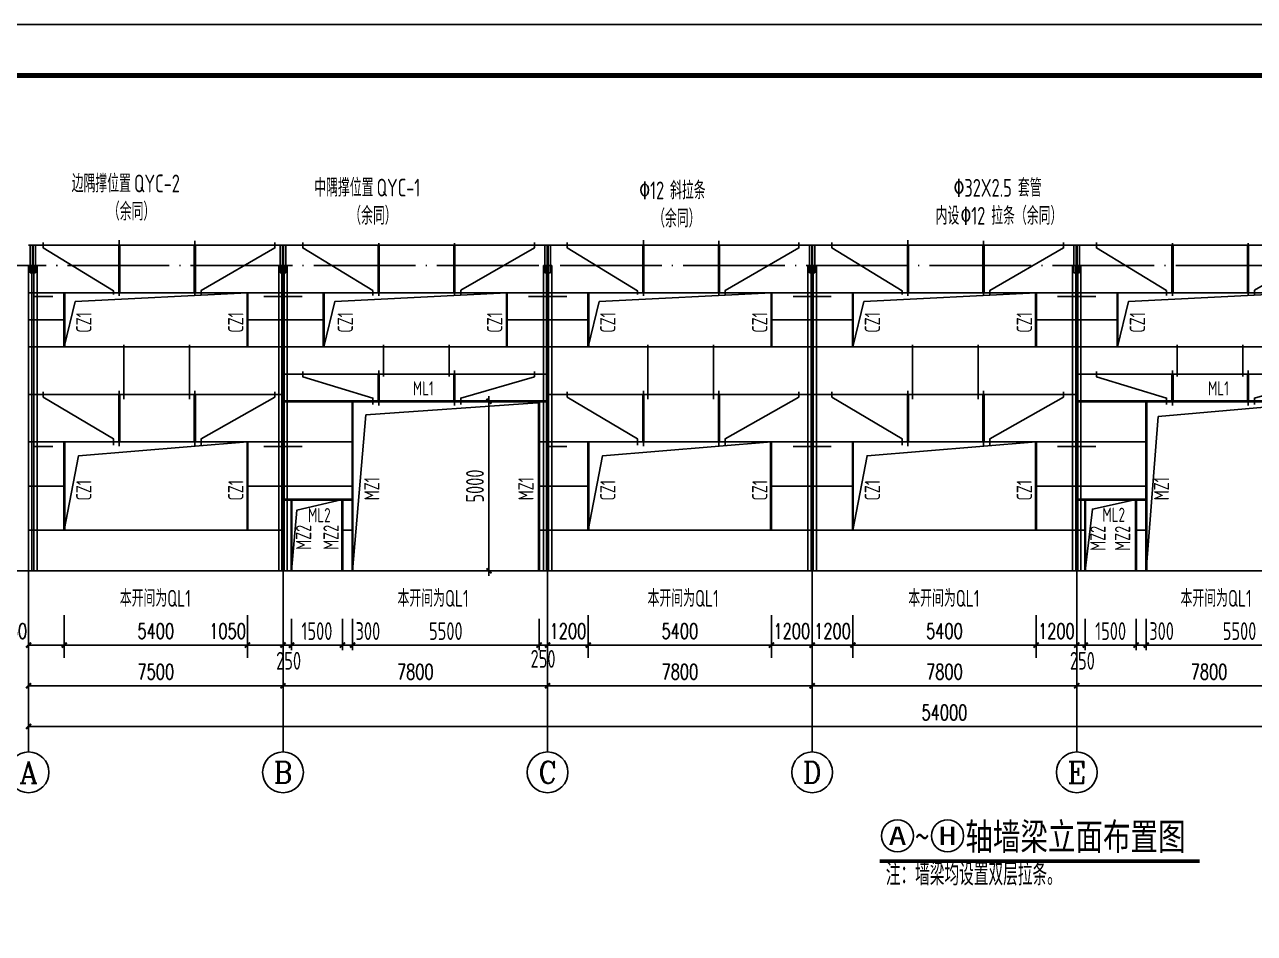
# Model space of a CAD drawing. Header units: millimetres. Extents: x 6950065 to 7140129, y 16284814 to 19754034.
# Drawn here: x 6969254 to 7005510, y 18187329 to 18214127 of the extents above; entities that cross this region are included whole.
import ezdxf
from ezdxf.enums import TextEntityAlignment as Align

# ---------------------------------------------------------------- set-up
doc = ezdxf.new("R2010")
doc.units = ezdxf.units.MM
doc.header["$LTSCALE"] = 1500
doc.header["$MEASUREMENT"] = 0
doc.linetypes.add('DOTE', pattern=[2.42, 2, -0.2, 0.02, -0.2])
doc.layers.get('Defpoints').update_dxf_attribs({"color": 1})
for name, color, linetype in [('AXIS_外部', 171, 'Continuous'), ('C型钢', 6, 'Continuous'), ('dim', 7, 'Continuous'), ('DIM_SYMB', 165, 'Continuous'), ('GY_QZ', 4, 'Continuous'), ('LS', 2, 'Continuous'), ('PUB_TEXT', 7, 'Continuous'), ('S-TEXT', 7, 'Continuous'), ('TEXT', 7, 'Continuous'), ('TK', 4, 'Continuous'), ('屋面隅撑', 7, 'Continuous'), ('檩条拉条', 253, 'Continuous'), ('钢梁', 27, 'Continuous')]:
    doc.layers.add(name, color=color, linetype=linetype)
doc.styles.add('_TCH_AXIS', font='COMPLEX', dxfattribs={"bigfont": 'GBCBIG'})
doc.styles.add('_TCH_DIM_T3', font='SIMPLEX', dxfattribs={"width": 0.705882, "bigfont": 'GBCBIG'})
doc.styles.add('TK-LG-B', font='', dxfattribs={"width": 0.75})
doc.styles.add('TSSD_Dimension', font='Tssdeng.shx', dxfattribs={"width": 0.7, "bigfont": 'hztxt.shx'})
doc.styles.add('TSSD_Label', font='Tssdeng.shx', dxfattribs={"width": 0.7, "bigfont": 'hztxt.shx'})
doc.styles.add('TSSD_REIN', font='tssdeng.shx', dxfattribs={"width": 0.7, "bigfont": 'tssdchn.shx'})
doc.styles.get('TK-LG-B').set_extended_font_data('SimSun')
doc.dimstyles.new('_TCH_ARCH&&150', dxfattribs={"dimtxt": 446.25, "dimasz": 150, "dimexe": 375, "dimexo": 450, "dimgap": 189.375, "dimtad": 1, "dimdec": 0, "dimzin": 0, "dimdsep": 46, "dimtxsty": '_TCH_DIM_T3', "dimblk": 'ARCHTICK', "dimcen": 0.09, "dimclrt": 7, "dimazin": 2, "dimtfac": 1, "dimtdec": 0, "dimtix": 1, "dimtmove": 2, "dimatfit": 3, "dimfxl": 0, "dimtolj": 1, "dimtzin": 0, "dimarcsym": 0})
doc.dimstyles.new('TSSD_150_150', dxfattribs={"dimtxt": 525, "dimasz": 150, "dimexe": 150, "dimexo": 375, "dimgap": 150, "dimtad": 1, "dimdec": 0, "dimzin": 0, "dimdsep": 46, "dimtxsty": 'TSSD_Dimension', "dimblk": 'ARCHTICK', "dimcen": 0, "dimdle": 150, "dimclrt": 7, "dimadec": 0, "dimazin": 0, "dimtfac": 1, "dimtdec": 0, "dimtix": 1, "dimtmove": 2, "dimatfit": 3, "dimfxl": 0, "dimtolj": 1, "dimtzin": 0, "dimarcsym": 0})

# ---------------------------------------------------------------- blocks, each defined once
blk = doc.blocks.new('23432423424242')
at = {"layer": '钢梁', "color": 4}
for p, q in [((1579435, -175582), (1579435, -174770)), ((1579435, -174770), (1579601, -174770)), ((1579505, -175582), (1579505, -174770)), ((1579531, -175582), (1579531, -174770)), ((1579601, -175582), (1579601, -174770)), ((1579435, -175582), (1579601, -175582))]:
    blk.add_line(p, q, dxfattribs=at)
at = {"layer": '钢梁'}
for p, q in [((1579393, -184370), (1579393, -175370)), ((1579643, -175370), (1579393, -175370)), ((1579488, -184370), (1579488, -175370)), ((1579548, -184370), (1579548, -175370)), ((1579643, -184370), (1579643, -175370)), ((1579393, -184370), (1579643, -184370)), ((1579393, -184370), (1579643, -184370))]:
    blk.add_line(p, q, dxfattribs=at)
blk = doc.blocks.new('GDHFHGFH')
for p, q in [((5358760, 18537038), (5358760, 18538681)), ((5360988, 18537046), (5360988, 18538657)), ((5358896, 18533985), (5358896, 18535591)), ((5360833, 18533985), (5360833, 18535591)), ((5358760, 18532598), (5358760, 18534232)), ((5360988, 18532606), (5360988, 18534232))]:
    blk.add_line(p, q)
for points in [[(5356517, 18538604), (5356517, 18538448), (5358586, 18537185), (5358586, 18537075)], [(5363347, 18538604), (5363347, 18538448), (5361175, 18537194), (5361175, 18537072)], [(5356517, 18534204), (5356517, 18534048), (5358586, 18532822), (5358586, 18532630)], [(5363347, 18534204), (5363347, 18534048), (5361175, 18532822), (5361175, 18532630)]]:
    blk.add_lwpolyline(points)
at = {"layer": '檩条拉条', "color": 2, "const_width": 80}
for points in [[(5358760, 18537126), (5358760, 18538526)], [(5360988, 18537126), (5360988, 18538526)], [(5358760, 18532726), (5358760, 18534126)], [(5360988, 18532726), (5360988, 18534126)]]:
    blk.add_lwpolyline(points, dxfattribs=at)
blk = doc.blocks.new('FDHJ')
for p, q in [((5366410, 18537038), (5366410, 18538585)), ((5368638, 18537046), (5368638, 18538585)), ((5366546, 18534661), (5366546, 18535591)), ((5368483, 18534658), (5368483, 18535591)), ((5366410, 18533798), (5366410, 18534832)), ((5368638, 18533806), (5368638, 18534832))]:
    blk.add_line(p, q)
for points in [[(5364167, 18538604), (5364167, 18538448), (5366236, 18537189), (5366236, 18537048)], [(5370997, 18538604), (5370997, 18538448), (5368825, 18537197), (5368825, 18537040)], [(5364167, 18534804), (5364167, 18534648), (5366236, 18534022), (5366236, 18533830)], [(5370997, 18534804), (5370997, 18534648), (5368825, 18534022), (5368825, 18533830)]]:
    blk.add_lwpolyline(points)
at = {"layer": '檩条拉条', "color": 2, "const_width": 80}
for points in [[(5366410, 18537126), (5366410, 18538526)], [(5368638, 18537126), (5368638, 18538526)], [(5366410, 18533926), (5366410, 18534726)], [(5368638, 18533926), (5368638, 18534726)]]:
    blk.add_lwpolyline(points, dxfattribs=at)
blk = doc.blocks.new('_ArchTick')
at = {"color": 0, "linetype": 'ByBlock', "const_width": 0.4}
blk.add_lwpolyline([(-0.5, -0.5), (0.5, 0.5)], dxfattribs=at)
blk = doc.blocks.new('*D89')
at = {"layer": 'AXIS_外部', "color": 0, "lineweight": -2}
for p, q in [((6970422, 18196712), (6970422, 18195456)), ((6975822, 18196712), (6975822, 18195456)), ((6970422, 18195831), (6975822, 18195831))]:
    blk.add_line(p, q, dxfattribs=at)
at = {"layer": 'Defpoints', "color": 0}
for p in [(6970422, 18197162), (6975822, 18197162), (6975822, 18195831)]:
    blk.add_point(p, dxfattribs=at)
at = {"layer": 'AXIS_外部', "color": 0, "lineweight": -2, "xscale": 150, "yscale": 150, "zscale": 150, "rotation": 180}
blk.add_blockref('_ArchTick', (6970422, 18195831), dxfattribs=at)
at = {"layer": 'AXIS_外部', "color": 0, "lineweight": -2, "xscale": 150, "yscale": 150, "zscale": 150}
blk.add_blockref('_ArchTick', (6975822, 18195831), dxfattribs=at)
at = {"layer": 'AXIS_外部', "color": 7, "insert": (6973122, 18196243), "char_height": 446.2, "attachment_point": 5, "style": '_TCH_DIM_T3'}
blk.add_mtext('\\A1;5400', dxfattribs=at)
blk = doc.blocks.new('*D90')
at = {"layer": 'AXIS_外部', "color": 0, "lineweight": -2}
for p, q in [((6969372, 18196712), (6969372, 18195456)), ((6970422, 18196712), (6970422, 18195456)), ((6969372, 18195831), (6970422, 18195831))]:
    blk.add_line(p, q, dxfattribs=at)
at = {"layer": 'Defpoints', "color": 0}
for p in [(6969372, 18197162), (6970422, 18197162), (6970422, 18195831)]:
    blk.add_point(p, dxfattribs=at)
at = {"layer": 'AXIS_外部', "color": 0, "lineweight": -2, "xscale": 150, "yscale": 150, "zscale": 150, "rotation": 180}
blk.add_blockref('_ArchTick', (6969372, 18195831), dxfattribs=at)
at = {"layer": 'AXIS_外部', "color": 0, "lineweight": -2, "xscale": 150, "yscale": 150, "zscale": 150}
blk.add_blockref('_ArchTick', (6970422, 18195831), dxfattribs=at)
at = {"layer": 'AXIS_外部', "color": 7, "insert": (6968788, 18196243), "char_height": 446.2, "attachment_point": 5, "style": '_TCH_DIM_T3'}
blk.add_mtext('\\A1;1050', dxfattribs=at)
blk = doc.blocks.new('*D91')
at = {"layer": 'AXIS_外部', "color": 0, "lineweight": -2}
for p, q in [((6975822, 18196712), (6975822, 18195456)), ((6976872, 18196712), (6976872, 18195456)), ((6975822, 18195831), (6976872, 18195831))]:
    blk.add_line(p, q, dxfattribs=at)
at = {"layer": 'Defpoints', "color": 0}
for p in [(6975822, 18197162), (6976872, 18197162), (6976872, 18195831)]:
    blk.add_point(p, dxfattribs=at)
at = {"layer": 'AXIS_外部', "color": 0, "lineweight": -2, "xscale": 150, "yscale": 150, "zscale": 150, "rotation": 180}
blk.add_blockref('_ArchTick', (6975822, 18195831), dxfattribs=at)
at = {"layer": 'AXIS_外部', "color": 0, "lineweight": -2, "xscale": 150, "yscale": 150, "zscale": 150}
blk.add_blockref('_ArchTick', (6976872, 18195831), dxfattribs=at)
at = {"layer": 'AXIS_外部', "color": 7, "insert": (6975238, 18196243), "char_height": 446.2, "attachment_point": 5, "style": '_TCH_DIM_T3'}
blk.add_mtext('\\A1;1050', dxfattribs=at)
blk = doc.blocks.new('*D92')
at = {"layer": 'AXIS_外部', "color": 0, "lineweight": -2}
for p, q in [((6984672, 18196712), (6984672, 18195456)), ((6985872, 18196712), (6985872, 18195456)), ((6984672, 18195831), (6984522, 18195831)), ((6984672, 18195831), (6985872, 18195831)), ((6985872, 18195831), (6986022, 18195831))]:
    blk.add_line(p, q, dxfattribs=at)
at = {"layer": 'Defpoints', "color": 0}
for p in [(6984672, 18197162), (6985872, 18197162), (6985872, 18195831)]:
    blk.add_point(p, dxfattribs=at)
at = {"layer": 'AXIS_外部', "color": 0, "lineweight": -2, "xscale": 150, "yscale": 150, "zscale": 150}
blk.add_blockref('_ArchTick', (6984672, 18195831), dxfattribs=at)
at = {"layer": 'AXIS_外部', "color": 0, "lineweight": -2, "xscale": 150, "yscale": 150, "zscale": 150, "rotation": 180}
blk.add_blockref('_ArchTick', (6985872, 18195831), dxfattribs=at)
at = {"layer": 'AXIS_外部', "color": 7, "insert": (6985272, 18196243), "char_height": 446.2, "attachment_point": 5, "style": '_TCH_DIM_T3'}
blk.add_mtext('\\A1;1200', dxfattribs=at)
blk = doc.blocks.new('*D93')
at = {"layer": 'AXIS_外部', "color": 0, "lineweight": -2}
for p, q in [((6985872, 18196712), (6985872, 18195456)), ((6991272, 18196712), (6991272, 18195456)), ((6985872, 18195831), (6991272, 18195831))]:
    blk.add_line(p, q, dxfattribs=at)
at = {"layer": 'Defpoints', "color": 0}
for p in [(6985872, 18197162), (6991272, 18197162), (6991272, 18195831)]:
    blk.add_point(p, dxfattribs=at)
at = {"layer": 'AXIS_外部', "color": 0, "lineweight": -2, "xscale": 150, "yscale": 150, "zscale": 150, "rotation": 180}
blk.add_blockref('_ArchTick', (6985872, 18195831), dxfattribs=at)
at = {"layer": 'AXIS_外部', "color": 0, "lineweight": -2, "xscale": 150, "yscale": 150, "zscale": 150}
blk.add_blockref('_ArchTick', (6991272, 18195831), dxfattribs=at)
at = {"layer": 'AXIS_外部', "color": 7, "insert": (6988572, 18196243), "char_height": 446.2, "attachment_point": 5, "style": '_TCH_DIM_T3'}
blk.add_mtext('\\A1;5400', dxfattribs=at)
blk = doc.blocks.new('*D94')
at = {"layer": 'AXIS_外部', "color": 0, "lineweight": -2}
for p, q in [((6991272, 18196712), (6991272, 18195456)), ((6992472, 18196712), (6992472, 18195456)), ((6991272, 18195831), (6991122, 18195831)), ((6991272, 18195831), (6992472, 18195831)), ((6992472, 18195831), (6992622, 18195831))]:
    blk.add_line(p, q, dxfattribs=at)
at = {"layer": 'Defpoints', "color": 0}
for p in [(6991272, 18197162), (6992472, 18197162), (6992472, 18195831)]:
    blk.add_point(p, dxfattribs=at)
at = {"layer": 'AXIS_外部', "color": 0, "lineweight": -2, "xscale": 150, "yscale": 150, "zscale": 150}
blk.add_blockref('_ArchTick', (6991272, 18195831), dxfattribs=at)
at = {"layer": 'AXIS_外部', "color": 0, "lineweight": -2, "xscale": 150, "yscale": 150, "zscale": 150, "rotation": 180}
blk.add_blockref('_ArchTick', (6992472, 18195831), dxfattribs=at)
at = {"layer": 'AXIS_外部', "color": 7, "insert": (6991872, 18196243), "char_height": 446.2, "attachment_point": 5, "style": '_TCH_DIM_T3'}
blk.add_mtext('\\A1;1200', dxfattribs=at)
blk = doc.blocks.new('*D95')
at = {"layer": 'AXIS_外部', "color": 0, "lineweight": -2}
for p, q in [((6992472, 18196712), (6992472, 18195456)), ((6993672, 18196712), (6993672, 18195456)), ((6992472, 18195831), (6992322, 18195831)), ((6992472, 18195831), (6993672, 18195831)), ((6993672, 18195831), (6993822, 18195831))]:
    blk.add_line(p, q, dxfattribs=at)
at = {"layer": 'Defpoints', "color": 0}
for p in [(6992472, 18197162), (6993672, 18197162), (6993672, 18195831)]:
    blk.add_point(p, dxfattribs=at)
at = {"layer": 'AXIS_外部', "color": 0, "lineweight": -2, "xscale": 150, "yscale": 150, "zscale": 150}
blk.add_blockref('_ArchTick', (6992472, 18195831), dxfattribs=at)
at = {"layer": 'AXIS_外部', "color": 0, "lineweight": -2, "xscale": 150, "yscale": 150, "zscale": 150, "rotation": 180}
blk.add_blockref('_ArchTick', (6993672, 18195831), dxfattribs=at)
at = {"layer": 'AXIS_外部', "color": 7, "insert": (6993072, 18196243), "char_height": 446.2, "attachment_point": 5, "style": '_TCH_DIM_T3'}
blk.add_mtext('\\A1;1200', dxfattribs=at)
blk = doc.blocks.new('*D96')
at = {"layer": 'AXIS_外部', "color": 0, "lineweight": -2}
for p, q in [((6993672, 18196712), (6993672, 18195456)), ((6999072, 18196712), (6999072, 18195456)), ((6993672, 18195831), (6999072, 18195831))]:
    blk.add_line(p, q, dxfattribs=at)
at = {"layer": 'Defpoints', "color": 0}
for p in [(6993672, 18197162), (6999072, 18197162), (6999072, 18195831)]:
    blk.add_point(p, dxfattribs=at)
at = {"layer": 'AXIS_外部', "color": 0, "lineweight": -2, "xscale": 150, "yscale": 150, "zscale": 150, "rotation": 180}
blk.add_blockref('_ArchTick', (6993672, 18195831), dxfattribs=at)
at = {"layer": 'AXIS_外部', "color": 0, "lineweight": -2, "xscale": 150, "yscale": 150, "zscale": 150}
blk.add_blockref('_ArchTick', (6999072, 18195831), dxfattribs=at)
at = {"layer": 'AXIS_外部', "color": 7, "insert": (6996372, 18196243), "char_height": 446.2, "attachment_point": 5, "style": '_TCH_DIM_T3'}
blk.add_mtext('\\A1;5400', dxfattribs=at)
blk = doc.blocks.new('*D97')
at = {"layer": 'AXIS_外部', "color": 0, "lineweight": -2}
for p, q in [((6999072, 18196712), (6999072, 18195456)), ((7000272, 18196712), (7000272, 18195456)), ((6999072, 18195831), (6998922, 18195831)), ((6999072, 18195831), (7000272, 18195831)), ((7000272, 18195831), (7000422, 18195831))]:
    blk.add_line(p, q, dxfattribs=at)
at = {"layer": 'Defpoints', "color": 0}
for p in [(6999072, 18197162), (7000272, 18197162), (7000272, 18195831)]:
    blk.add_point(p, dxfattribs=at)
at = {"layer": 'AXIS_外部', "color": 0, "lineweight": -2, "xscale": 150, "yscale": 150, "zscale": 150}
blk.add_blockref('_ArchTick', (6999072, 18195831), dxfattribs=at)
at = {"layer": 'AXIS_外部', "color": 0, "lineweight": -2, "xscale": 150, "yscale": 150, "zscale": 150, "rotation": 180}
blk.add_blockref('_ArchTick', (7000272, 18195831), dxfattribs=at)
at = {"layer": 'AXIS_外部', "color": 7, "insert": (6999672, 18196243), "char_height": 446.2, "attachment_point": 5, "style": '_TCH_DIM_T3'}
blk.add_mtext('\\A1;1200', dxfattribs=at)
blk = doc.blocks.new('*D106')
at = {"layer": 'Defpoints', "color": 0}
for p in [(6984422, 18196976), (6984672, 18196976), (6984422, 18195831)]:
    blk.add_point(p, dxfattribs=at)
at = {"layer": 'dim', "color": 0, "lineweight": -2}
for p, q in [((6984422, 18196601), (6984422, 18195681)), ((6984672, 18196601), (6984672, 18195681)), ((6984422, 18195831), (6984272, 18195831)), ((6984672, 18195831), (6984422, 18195831)), ((6984672, 18195831), (6984822, 18195831))]:
    blk.add_line(p, q, dxfattribs=at)
at = {"layer": 'dim', "color": 0, "lineweight": -2, "xscale": 150, "yscale": 150, "zscale": 150}
blk.add_blockref('_ArchTick', (6984422, 18195831), dxfattribs=at)
at = {"layer": 'dim', "color": 0, "lineweight": -2, "xscale": 150, "yscale": 150, "zscale": 150, "rotation": 180}
blk.add_blockref('_ArchTick', (6984672, 18195831), dxfattribs=at)
at = {"layer": 'dim', "color": 7, "insert": (6984538, 18195424), "char_height": 525, "attachment_point": 5, "style": 'TSSD_Dimension'}
blk.add_mtext('\\A1;250', dxfattribs=at)
blk = doc.blocks.new('*D107')
at = {"layer": 'Defpoints', "color": 0}
for p in [(6978922, 18196976), (6984422, 18196976), (6978922, 18195831)]:
    blk.add_point(p, dxfattribs=at)
at = {"layer": 'dim', "color": 0, "lineweight": -2}
for p, q in [((6978922, 18196601), (6978922, 18195681)), ((6984422, 18196601), (6984422, 18195681)), ((6984572, 18195831), (6978772, 18195831))]:
    blk.add_line(p, q, dxfattribs=at)
at = {"layer": 'dim', "color": 0, "lineweight": -2, "xscale": 150, "yscale": 150, "zscale": 150, "rotation": 180}
blk.add_blockref('_ArchTick', (6978922, 18195831), dxfattribs=at)
at = {"layer": 'dim', "color": 0, "lineweight": -2, "xscale": 150, "yscale": 150, "zscale": 150}
blk.add_blockref('_ArchTick', (6984422, 18195831), dxfattribs=at)
at = {"layer": 'dim', "color": 7, "insert": (6981672, 18196243), "char_height": 525, "attachment_point": 5, "style": 'TSSD_Dimension'}
blk.add_mtext('\\A1;5500', dxfattribs=at)
blk = doc.blocks.new('*D108')
at = {"layer": 'Defpoints', "color": 0}
for p in [(6978622, 18196976), (6978922, 18196976), (6978622, 18195831)]:
    blk.add_point(p, dxfattribs=at)
at = {"layer": 'dim', "color": 0, "lineweight": -2}
for p, q in [((6978622, 18196601), (6978622, 18195681)), ((6978922, 18196601), (6978922, 18195681)), ((6979072, 18195831), (6978472, 18195831))]:
    blk.add_line(p, q, dxfattribs=at)
at = {"layer": 'dim', "color": 0, "lineweight": -2, "xscale": 150, "yscale": 150, "zscale": 150, "rotation": 180}
blk.add_blockref('_ArchTick', (6978622, 18195831), dxfattribs=at)
at = {"layer": 'dim', "color": 0, "lineweight": -2, "xscale": 150, "yscale": 150, "zscale": 150}
blk.add_blockref('_ArchTick', (6978922, 18195831), dxfattribs=at)
at = {"layer": 'dim', "color": 7, "insert": (6979374, 18196243), "char_height": 525, "attachment_point": 5, "style": 'TSSD_Dimension'}
blk.add_mtext('\\A1;300', dxfattribs=at)
blk = doc.blocks.new('*D109')
at = {"layer": 'Defpoints', "color": 0}
for p in [(6977122, 18196976), (6978622, 18196976), (6977122, 18195831)]:
    blk.add_point(p, dxfattribs=at)
at = {"layer": 'dim', "color": 0, "lineweight": -2}
for p, q in [((6977122, 18196601), (6977122, 18195681)), ((6978622, 18196601), (6978622, 18195681)), ((6978772, 18195831), (6976972, 18195831))]:
    blk.add_line(p, q, dxfattribs=at)
at = {"layer": 'dim', "color": 0, "lineweight": -2, "xscale": 150, "yscale": 150, "zscale": 150, "rotation": 180}
blk.add_blockref('_ArchTick', (6977122, 18195831), dxfattribs=at)
at = {"layer": 'dim', "color": 0, "lineweight": -2, "xscale": 150, "yscale": 150, "zscale": 150}
blk.add_blockref('_ArchTick', (6978622, 18195831), dxfattribs=at)
at = {"layer": 'dim', "color": 7, "insert": (6977872, 18196243), "char_height": 525, "attachment_point": 5, "style": 'TSSD_Dimension'}
blk.add_mtext('\\A1;1500', dxfattribs=at)
blk = doc.blocks.new('*D110')
at = {"layer": 'Defpoints', "color": 0}
for p in [(6976872, 18196976), (6977122, 18196976), (6976872, 18195831)]:
    blk.add_point(p, dxfattribs=at)
at = {"layer": 'dim', "color": 0, "lineweight": -2}
for p, q in [((6976872, 18196601), (6976872, 18195681)), ((6977122, 18196601), (6977122, 18195681)), ((6976872, 18195831), (6976722, 18195831)), ((6977122, 18195831), (6976872, 18195831)), ((6977122, 18195831), (6977272, 18195831))]:
    blk.add_line(p, q, dxfattribs=at)
at = {"layer": 'dim', "color": 0, "lineweight": -2, "xscale": 150, "yscale": 150, "zscale": 150}
blk.add_blockref('_ArchTick', (6976872, 18195831), dxfattribs=at)
at = {"layer": 'dim', "color": 0, "lineweight": -2, "xscale": 150, "yscale": 150, "zscale": 150, "rotation": 180}
blk.add_blockref('_ArchTick', (6977122, 18195831), dxfattribs=at)
at = {"layer": 'dim', "color": 7, "insert": (6977038, 18195368), "char_height": 525, "attachment_point": 5, "style": 'TSSD_Dimension'}
blk.add_mtext('\\A1;250', dxfattribs=at)
blk = doc.blocks.new('*D112')
at = {"layer": 'Defpoints', "color": 0}
for p in [(7002322, 18196976), (7007822, 18196976), (7002322, 18195831)]:
    blk.add_point(p, dxfattribs=at)
at = {"layer": 'dim', "color": 0, "lineweight": -2}
for p, q in [((7002322, 18196601), (7002322, 18195681)), ((7007822, 18196601), (7007822, 18195681)), ((7007972, 18195831), (7002172, 18195831))]:
    blk.add_line(p, q, dxfattribs=at)
at = {"layer": 'dim', "color": 0, "lineweight": -2, "xscale": 150, "yscale": 150, "zscale": 150, "rotation": 180}
blk.add_blockref('_ArchTick', (7002322, 18195831), dxfattribs=at)
at = {"layer": 'dim', "color": 0, "lineweight": -2, "xscale": 150, "yscale": 150, "zscale": 150}
blk.add_blockref('_ArchTick', (7007822, 18195831), dxfattribs=at)
at = {"layer": 'dim', "color": 7, "insert": (7005072, 18196243), "char_height": 525, "attachment_point": 5, "style": 'TSSD_Dimension'}
blk.add_mtext('\\A1;5500', dxfattribs=at)
blk = doc.blocks.new('*D113')
at = {"layer": 'Defpoints', "color": 0}
for p in [(7002022, 18196976), (7002322, 18196976), (7002022, 18195831)]:
    blk.add_point(p, dxfattribs=at)
at = {"layer": 'dim', "color": 0, "lineweight": -2}
for p, q in [((7002022, 18196601), (7002022, 18195681)), ((7002322, 18196601), (7002322, 18195681)), ((7002472, 18195831), (7001872, 18195831))]:
    blk.add_line(p, q, dxfattribs=at)
at = {"layer": 'dim', "color": 0, "lineweight": -2, "xscale": 150, "yscale": 150, "zscale": 150, "rotation": 180}
blk.add_blockref('_ArchTick', (7002022, 18195831), dxfattribs=at)
at = {"layer": 'dim', "color": 0, "lineweight": -2, "xscale": 150, "yscale": 150, "zscale": 150}
blk.add_blockref('_ArchTick', (7002322, 18195831), dxfattribs=at)
at = {"layer": 'dim', "color": 7, "insert": (7002774, 18196243), "char_height": 525, "attachment_point": 5, "style": 'TSSD_Dimension'}
blk.add_mtext('\\A1;300', dxfattribs=at)
blk = doc.blocks.new('*D114')
at = {"layer": 'Defpoints', "color": 0}
for p in [(7000522, 18196976), (7002022, 18196976), (7000522, 18195831)]:
    blk.add_point(p, dxfattribs=at)
at = {"layer": 'dim', "color": 0, "lineweight": -2}
for p, q in [((7000522, 18196601), (7000522, 18195681)), ((7002022, 18196601), (7002022, 18195681)), ((7002172, 18195831), (7000372, 18195831))]:
    blk.add_line(p, q, dxfattribs=at)
at = {"layer": 'dim', "color": 0, "lineweight": -2, "xscale": 150, "yscale": 150, "zscale": 150, "rotation": 180}
blk.add_blockref('_ArchTick', (7000522, 18195831), dxfattribs=at)
at = {"layer": 'dim', "color": 0, "lineweight": -2, "xscale": 150, "yscale": 150, "zscale": 150}
blk.add_blockref('_ArchTick', (7002022, 18195831), dxfattribs=at)
at = {"layer": 'dim', "color": 7, "insert": (7001272, 18196243), "char_height": 525, "attachment_point": 5, "style": 'TSSD_Dimension'}
blk.add_mtext('\\A1;1500', dxfattribs=at)
blk = doc.blocks.new('*D115')
at = {"layer": 'Defpoints', "color": 0}
for p in [(7000272, 18196976), (7000522, 18196976), (7000272, 18195831)]:
    blk.add_point(p, dxfattribs=at)
at = {"layer": 'dim', "color": 0, "lineweight": -2}
for p, q in [((7000272, 18196601), (7000272, 18195681)), ((7000522, 18196601), (7000522, 18195681)), ((7000272, 18195831), (7000122, 18195831)), ((7000522, 18195831), (7000272, 18195831)), ((7000522, 18195831), (7000672, 18195831))]:
    blk.add_line(p, q, dxfattribs=at)
at = {"layer": 'dim', "color": 0, "lineweight": -2, "xscale": 150, "yscale": 150, "zscale": 150}
blk.add_blockref('_ArchTick', (7000272, 18195831), dxfattribs=at)
at = {"layer": 'dim', "color": 0, "lineweight": -2, "xscale": 150, "yscale": 150, "zscale": 150, "rotation": 180}
blk.add_blockref('_ArchTick', (7000522, 18195831), dxfattribs=at)
at = {"layer": 'dim', "color": 7, "insert": (7000438, 18195368), "char_height": 525, "attachment_point": 5, "style": 'TSSD_Dimension'}
blk.add_mtext('\\A1;250', dxfattribs=at)
blk = doc.blocks.new('*D116')
at = {"layer": 'Defpoints', "color": 0}
for p in [(6982215, 18203020), (6982944, 18203020), (6982215, 18198020)]:
    blk.add_point(p, dxfattribs=at)
at = {"layer": 'dim', "color": 0, "lineweight": -2}
for p, q in [((6982944, 18197870), (6982944, 18203170)), ((6982590, 18203020), (6983094, 18203020)), ((6982590, 18198020), (6983094, 18198020))]:
    blk.add_line(p, q, dxfattribs=at)
at = {"layer": 'dim', "color": 0, "lineweight": -2, "xscale": 150, "yscale": 150, "zscale": 150}
for p, rotation in [((6982944, 18203020), 90), ((6982944, 18198020), 270)]:
    blk.add_blockref('_ArchTick', p, dxfattribs=dict(at, rotation=rotation))
at = {"layer": 'dim', "color": 7, "insert": (6982531, 18200520), "char_height": 525, "attachment_point": 5, "rotation": 90, "style": 'TSSD_Dimension'}
blk.add_mtext('\\A1;5000', dxfattribs=at)
blk = doc.blocks.new('GeYuanFrame_60728603', base_point=(18.76, 4.34))
at = {"layer": 'TK'}
blk.add_line((43.76, 414.34), (602.76, 414.34), dxfattribs=at)
blk.add_lwpolyline([(18.76, 424.34), (612.76, 424.34), (612.76, 4.34), (18.76, 4.34), (18.76, 424.34)], dxfattribs=at)
at = {"layer": 'TK', "const_width": 1}
blk.add_lwpolyline([(602.76, 414.34), (43.76, 414.34), (43.76, 14.34), (602.76, 14.34)], close=True, dxfattribs=at)
blk = doc.blocks.new('*D1583')
at = {"layer": 'AXIS_外部', "color": 0, "lineweight": -2}
for p, q in [((7000272, 18196270), (7000272, 18194256)), ((7008072, 18196270), (7008072, 18194256)), ((7000272, 18194631), (7008072, 18194631))]:
    blk.add_line(p, q, dxfattribs=at)
at = {"layer": 'Defpoints', "color": 0}
for p in [(7000272, 18196720), (7008072, 18196720), (7008072, 18194631)]:
    blk.add_point(p, dxfattribs=at)
at = {"layer": 'AXIS_外部', "color": 0, "lineweight": -2, "xscale": 150, "yscale": 150, "zscale": 150, "rotation": 180}
blk.add_blockref('_ArchTick', (7000272, 18194631), dxfattribs=at)
at = {"layer": 'AXIS_外部', "color": 0, "lineweight": -2, "xscale": 150, "yscale": 150, "zscale": 150}
blk.add_blockref('_ArchTick', (7008072, 18194631), dxfattribs=at)
at = {"layer": 'AXIS_外部', "color": 7, "insert": (7004172, 18195043), "char_height": 446.2, "attachment_point": 5, "style": '_TCH_DIM_T3'}
blk.add_mtext('\\A1;7800', dxfattribs=at)
blk = doc.blocks.new('*D1584')
at = {"layer": 'AXIS_外部', "color": 0, "lineweight": -2}
for p, q in [((6992472, 18196270), (6992472, 18194256)), ((7000272, 18196270), (7000272, 18194256)), ((6992472, 18194631), (7000272, 18194631))]:
    blk.add_line(p, q, dxfattribs=at)
at = {"layer": 'Defpoints', "color": 0}
for p in [(6992472, 18196720), (7000272, 18196720), (7000272, 18194631)]:
    blk.add_point(p, dxfattribs=at)
at = {"layer": 'AXIS_外部', "color": 0, "lineweight": -2, "xscale": 150, "yscale": 150, "zscale": 150, "rotation": 180}
blk.add_blockref('_ArchTick', (6992472, 18194631), dxfattribs=at)
at = {"layer": 'AXIS_外部', "color": 0, "lineweight": -2, "xscale": 150, "yscale": 150, "zscale": 150}
blk.add_blockref('_ArchTick', (7000272, 18194631), dxfattribs=at)
at = {"layer": 'AXIS_外部', "color": 7, "insert": (6996372, 18195043), "char_height": 446.2, "attachment_point": 5, "style": '_TCH_DIM_T3'}
blk.add_mtext('\\A1;7800', dxfattribs=at)
blk = doc.blocks.new('*D1585')
at = {"layer": 'AXIS_外部', "color": 0, "lineweight": -2}
for p, q in [((6984672, 18196270), (6984672, 18194256)), ((6992472, 18196270), (6992472, 18194256)), ((6984672, 18194631), (6992472, 18194631))]:
    blk.add_line(p, q, dxfattribs=at)
at = {"layer": 'Defpoints', "color": 0}
for p in [(6984672, 18196720), (6992472, 18196720), (6992472, 18194631)]:
    blk.add_point(p, dxfattribs=at)
at = {"layer": 'AXIS_外部', "color": 0, "lineweight": -2, "xscale": 150, "yscale": 150, "zscale": 150, "rotation": 180}
blk.add_blockref('_ArchTick', (6984672, 18194631), dxfattribs=at)
at = {"layer": 'AXIS_外部', "color": 0, "lineweight": -2, "xscale": 150, "yscale": 150, "zscale": 150}
blk.add_blockref('_ArchTick', (6992472, 18194631), dxfattribs=at)
at = {"layer": 'AXIS_外部', "color": 7, "insert": (6988572, 18195043), "char_height": 446.2, "attachment_point": 5, "style": '_TCH_DIM_T3'}
blk.add_mtext('\\A1;7800', dxfattribs=at)
blk = doc.blocks.new('*D1586')
at = {"layer": 'AXIS_外部', "color": 0, "lineweight": -2}
for p, q in [((6976872, 18196270), (6976872, 18194256)), ((6984672, 18196270), (6984672, 18194256)), ((6976872, 18194631), (6984672, 18194631))]:
    blk.add_line(p, q, dxfattribs=at)
at = {"layer": 'Defpoints', "color": 0}
for p in [(6976872, 18196720), (6984672, 18196720), (6984672, 18194631)]:
    blk.add_point(p, dxfattribs=at)
at = {"layer": 'AXIS_外部', "color": 0, "lineweight": -2, "xscale": 150, "yscale": 150, "zscale": 150, "rotation": 180}
blk.add_blockref('_ArchTick', (6976872, 18194631), dxfattribs=at)
at = {"layer": 'AXIS_外部', "color": 0, "lineweight": -2, "xscale": 150, "yscale": 150, "zscale": 150}
blk.add_blockref('_ArchTick', (6984672, 18194631), dxfattribs=at)
at = {"layer": 'AXIS_外部', "color": 7, "insert": (6980772, 18195043), "char_height": 446.2, "attachment_point": 5, "style": '_TCH_DIM_T3'}
blk.add_mtext('\\A1;7800', dxfattribs=at)
blk = doc.blocks.new('*D1587')
at = {"layer": 'AXIS_外部', "color": 0, "lineweight": -2}
for p, q in [((6969372, 18196270), (6969372, 18194256)), ((6976872, 18196270), (6976872, 18194256)), ((6969372, 18194631), (6976872, 18194631))]:
    blk.add_line(p, q, dxfattribs=at)
at = {"layer": 'Defpoints', "color": 0}
for p in [(6969372, 18196720), (6976872, 18196720), (6976872, 18194631)]:
    blk.add_point(p, dxfattribs=at)
at = {"layer": 'AXIS_外部', "color": 0, "lineweight": -2, "xscale": 150, "yscale": 150, "zscale": 150, "rotation": 180}
blk.add_blockref('_ArchTick', (6969372, 18194631), dxfattribs=at)
at = {"layer": 'AXIS_外部', "color": 0, "lineweight": -2, "xscale": 150, "yscale": 150, "zscale": 150}
blk.add_blockref('_ArchTick', (6976872, 18194631), dxfattribs=at)
at = {"layer": 'AXIS_外部', "color": 7, "insert": (6973122, 18195043), "char_height": 446.2, "attachment_point": 5, "style": '_TCH_DIM_T3'}
blk.add_mtext('\\A1;7500', dxfattribs=at)
blk = doc.blocks.new('*D1591')
at = {"layer": 'AXIS_外部', "color": 0, "lineweight": -2}
for p, q in [((6969372, 18195070), (6969372, 18193056)), ((7023372, 18195070), (7023372, 18193056)), ((6969372, 18193431), (7023372, 18193431))]:
    blk.add_line(p, q, dxfattribs=at)
at = {"layer": 'Defpoints', "color": 0}
for p in [(6969372, 18195520), (7023372, 18195520), (7023372, 18193431)]:
    blk.add_point(p, dxfattribs=at)
at = {"layer": 'AXIS_外部', "color": 0, "lineweight": -2, "xscale": 150, "yscale": 150, "zscale": 150, "rotation": 180}
blk.add_blockref('_ArchTick', (6969372, 18193431), dxfattribs=at)
at = {"layer": 'AXIS_外部', "color": 0, "lineweight": -2, "xscale": 150, "yscale": 150, "zscale": 150}
blk.add_blockref('_ArchTick', (7023372, 18193431), dxfattribs=at)
at = {"layer": 'AXIS_外部', "color": 7, "insert": (6996372, 18193843), "char_height": 446.2, "attachment_point": 5, "style": '_TCH_DIM_T3'}
blk.add_mtext('\\A1;54000', dxfattribs=at)

msp = doc.modelspace()

# ---------------------------------------------------------------- linework, layer by layer
at = {"layer": 'AXIS_外部'}
for p, q in [((6969372.1, 18195229), (6969372.1, 18192679)), ((6976872.1, 18195229), (6976872.1, 18192679)), ((6984672.1, 18195229), (6984672.1, 18192679)), ((6992472.1, 18195229), (6992472.1, 18192679)), ((7000272.1, 18195229), (7000272.1, 18192679))]:
    msp.add_line(p, q, dxfattribs=at)
for centre in [(6969372.1, 18192079), (6976872.1, 18192079), (6984672.1, 18192079), (6992472.1, 18192079), (7000272.1, 18192079)]:
    msp.add_circle(centre, 600, dxfattribs=at)
at = {"layer": 'C型钢', "color": 3}
for points in [[(6969372.1, 18207620.2), (7023372.1, 18207620.2)], [(7000522.1, 18198020.2), (7000733.8, 18199842), (7002022.1, 18200120.2)]]:
    msp.add_lwpolyline(points, dxfattribs=at)
at = {"layer": 'C型钢', "color": 3, "const_width": 75}
for points in [[(6970424.1, 18206220.2), (6970424.1, 18204620.2)], [(6975824.1, 18206220.2), (6975824.1, 18204620.2)], [(6978072.1, 18206220.2), (6978072.1, 18204620.2)], [(6983472.1, 18206220.2), (6983472.1, 18204620.2)], [(6985872.1, 18206220.2), (6985872.1, 18204620.2)], [(6991272.1, 18206220.2), (6991272.1, 18204620.2)], [(6993672.1, 18206220.2), (6993672.1, 18204620.2)], [(6999072.1, 18206220.2), (6999072.1, 18204620.2)], [(7001472.1, 18206220.2), (7001472.1, 18204620.2)], [(6978922.1, 18203020.2), (6976872.1, 18203020.2), (6984672.1, 18203020.2)], [(6978922.1, 18203020.2), (6978922.1, 18198020.2)], [(6984422.1, 18203020.2), (6984422.1, 18198020.2)], [(7002322.1, 18203020.2), (7000272.1, 18203020.2), (7008072.1, 18203020.2)], [(7002322.1, 18203020.2), (7002322.1, 18198020.2)], [(6970424.1, 18201820.2), (6970424.1, 18199220.2)], [(6975824.1, 18201820.2), (6975824.1, 18199220.2)], [(6985872.1, 18201820.2), (6985872.1, 18199220.2)], [(6991258, 18201820.2), (6991258, 18199220.2)], [(6993672.1, 18201820.2), (6993672.1, 18199220.2)], [(6999072.1, 18201820.2), (6999072.1, 18199220.2)], [(6977122.1, 18200120.2), (6976872.1, 18200120.2), (6978922.1, 18200120.2)], [(6977122.1, 18200120.2), (6977122.1, 18198020.2)], [(6978622.1, 18200120.2), (6978622.1, 18198020.2)], [(7002022.1, 18200120.2), (7002322.1, 18200120.2), (7000272.1, 18200120.2)], [(7000522.1, 18200120.2), (7000522.1, 18198020.2)], [(7002022.1, 18200120.2), (7002022.1, 18198020.2)]]:
    msp.add_lwpolyline(points, dxfattribs=at)
at = {"layer": 'Defpoints'}
for p, q in [((6976872.1, 18207620.2), (6976872.1, 18195409.4)), ((6984672.1, 18207620.2), (6984672.1, 18196609.4)), ((6992472.1, 18207620.2), (6992472.1, 18196609.4)), ((7000272.1, 18207620.2), (7000272.1, 18196609.4)), ((6969372.1, 18206420.2), (6969372.1, 18195409.4))]:
    msp.add_line(p, q, dxfattribs=at)
at = {"layer": 'Defpoints', "color": 6}
for p, q in [((6976872.1, 18199220.2), (6969372.1, 18199220.2)), ((6978922.1, 18199220.2), (6978622.1, 18199220.2)), ((7000522.1, 18199220.2), (6984422.1, 18199220.2)), ((7002323, 18199220.2), (7002022.1, 18199220.2)), ((7025340.3, 18198020.2), (6967296.8, 18198020.2))]:
    msp.add_line(p, q, dxfattribs=at)
for points in [[(7023372.1, 18207620.2), (6969372.1, 18207620.2)], [(7023372.1, 18206220.2), (6969372.1, 18206220.2)], [(6970424.1, 18205420.2), (6969372.1, 18205420.2)], [(6978072.1, 18205420.2), (6975824.1, 18205420.2)], [(6985872.1, 18205420.2), (6983472.1, 18205420.2)], [(6993672.1, 18205420.2), (6991258, 18205420.2)], [(7001472.1, 18205420.2), (6999072.1, 18205420.2)], [(7023372.1, 18204620.2), (6969372.1, 18204620.2)], [(6976872.1, 18203820.2), (6984672.1, 18203820.2)], [(7000272.1, 18203820.2), (7008072.1, 18203820.2)], [(6976872.1, 18203220.2), (6969372.1, 18203220.2)], [(7000272.1, 18203220.2), (6984672.1, 18203220.2)], [(6978922.1, 18201820.2), (6969372.1, 18201820.2)], [(7002322.1, 18201820.2), (6984422.1, 18201820.2)], [(6970424.1, 18200520.2), (6969372.1, 18200520.2)], [(6978922.1, 18200520.2), (6975824.1, 18200520.2)], [(6985872.1, 18200520.2), (6984422.1, 18200520.2)], [(6993672.1, 18200520.2), (6991258, 18200520.2)], [(7002322.1, 18200520.2), (6999072.1, 18200520.2)]]:
    msp.add_lwpolyline(points, dxfattribs=at)
at = {"layer": 'Defpoints', "color": 8, "linetype": 'DOTE'}
msp.add_lwpolyline([(6966889.4, 18207020.2), (7023372.1, 18207020.2)], dxfattribs=at)
at = {"layer": 'DIM_SYMB', "const_width": 105}
msp.add_lwpolyline([(6994463.7, 18189458.2), (7003897.8, 18189458.2)], dxfattribs=at)
at = {"layer": 'DIM_SYMB', "color": 7}
for centre in [(6994988.7, 18190207.9), (6996464.1, 18190207.9)]:
    msp.add_circle(centre, 472.5, dxfattribs=at)
at = {"layer": 'GY_QZ', "color": 3}
for points in [[(6970424.1, 18204620.2), (6970748.4, 18205958.7), (6975824.1, 18206220.2)], [(6978072.1, 18204620.2), (6978396.4, 18205958.7), (6983472.1, 18206220.2)], [(6985872.1, 18204620.2), (6986196.4, 18205958.7), (6991272.1, 18206220.2)], [(6993672.1, 18204620.2), (6993996.4, 18205958.7), (6999072.1, 18206220.2)], [(7001472.1, 18204620.2), (7001796.4, 18205958.7), (7006872.1, 18206220.2)], [(6978922.1, 18198020.2), (6979315.2, 18202617.3), (6984372.1, 18202970.2)], [(7002322.1, 18198020.2), (7002675.5, 18202567.2), (7007822.1, 18203020.2)], [(6970424.1, 18199220.2), (6970843.9, 18201415.7), (6975824.1, 18201820.2)], [(6985872.1, 18199220.2), (6986291.9, 18201415.7), (6991272.1, 18201820.2)], [(6993672.1, 18199220.2), (6994091.9, 18201415.7), (6999072.1, 18201820.2)], [(6977122.1, 18198020.2), (6977277.3, 18199805.3), (6978622.1, 18200120.2)]]:
    msp.add_lwpolyline(points, dxfattribs=at)
at = {"layer": 'S-TEXT', "color": 3}
for points in [[(6973892.2, 18209022.7, 0, 0, 0), (6970686.2, 18209022.7, 0, 0, 0), (6970110.8, 18206551, 120, 0, 0), (6970008.8, 18206112.7, 0, 0, 0)], [(6980804.5, 18208899.5, 0, 0, 0), (6977938.6, 18208899.5, 0, 0, 0), (6977518.9, 18206555.7, 120, 0, 0), (6977439.6, 18206112.7, 0, 0, 0)], [(6999133.6, 18208909.2, 0, 0, 0), (6996113.3, 18208909.2, 0, 0, 0), (6995517.7, 18207488.6, 120, 0, 0), (6995343.7, 18207073.6, 0, 0, 0)], [(6989712.5, 18208818.8, 0, 0, 0), (6987014.1, 18208818.8, 0, 0, 0), (6986442.2, 18207692.4, 120, 0, 0), (6986238.4, 18207291.2, 0, 0, 0)]]:
    msp.add_lwpolyline(points, format="xyseb", dxfattribs=at)
at = {"layer": '屋面隅撑', "color": 4, "const_width": 50}
for points in [[(6970094.6, 18206112.7), (6969527.1, 18206112.7)], [(6976872.1, 18206112.7), (6976304.6, 18206112.7)], [(6977439.6, 18206112.7), (6976872.1, 18206112.7)], [(6984672.1, 18206112.7), (6984104.6, 18206112.7)], [(6985239.6, 18206112.7), (6984672.1, 18206112.7)], [(6992472.1, 18206112.7), (6991904.6, 18206112.7)], [(6993039.6, 18206112.7), (6992472.1, 18206112.7)], [(7000272.1, 18206112.7), (6999704.6, 18206112.7)], [(7000839.6, 18206112.7), (7000272.1, 18206112.7)], [(6970094.6, 18201690.4), (6969527.1, 18201690.4)], [(6976872.1, 18201690.4), (6976304.6, 18201690.4)], [(6977439.6, 18201690.4), (6976872.1, 18201690.4)], [(6985239.6, 18201690.4), (6984672.1, 18201690.4)], [(6992472.1, 18201690.4), (6991904.6, 18201690.4)], [(6993039.6, 18201690.4), (6992472.1, 18201690.4)], [(7000272.1, 18201690.4), (6999704.6, 18201690.4)], [(7000839.6, 18201690.4), (7000272.1, 18201690.4)]]:
    msp.add_lwpolyline(points, dxfattribs=at)

# ---------------------------------------------------------------- block references
for p in [(5389979.1, 18382389.7), (5397354.1, 18382389.7), (5405154.1, 18382389.7), (5412954.1, 18382389.7), (5420754.1, 18382389.7)]:
    msp.add_blockref('23432423424242', p)
at = {"layer": 'C型钢', "color": 3, "xscale": 150, "yscale": 150, "zscale": 150}
msp.add_blockref('GeYuanFrame_60728603', (6955997, 18151126.6), dxfattribs=at)
at = {"layer": 'C型钢', "color": 3}
for name, p in [('GDHFHGFH', (1613285.1, -330905.9)), ('FDHJ', (1613285.1, -330905.9)), ('GDHFHGFH', (1628735.1, -330905.9)), ('GDHFHGFH', (1636535.1, -330905.9)), ('FDHJ', (1636685.1, -330905.9))]:
    msp.add_blockref(name, p, dxfattribs=at)

# ---------------------------------------------------------------- texts
at = {"layer": 'AXIS_外部', "color": 7, "style": '_TCH_AXIS'}
msp.add_text('A', height=637.8, dxfattribs=at).set_placement((6969098.7, 18191760.1), (6969645.4, 18191760.1), align=Align.FIT)
for s, width, p, p2 in [('B', 1.058824, (6976598.7, 18191760.1), (6977145.4, 18191760.1)), ('C', 1.2, (6984398.7, 18191760.1), (6984945.4, 18191760.1)), ('D', 1.058824, (6992198.7, 18191760.1), (6992745.4, 18191760.1)), ('E', 1.125, (6999998.7, 18191760.1), (7000545.4, 18191760.1))]:
    msp.add_text(s, height=637.8, dxfattribs=dict(at, width=width)).set_placement(p, p2, align=Align.FIT)
at = {"layer": 'DIM_SYMB', "color": 7, "style": 'TK-LG-B'}
for s, width, p, p2 in [('A', 1.398438, (6994721.4, 18189940.6), (6995256, 18189940.6)), ('H', 1.398437, (6996196.8, 18189940.6), (6996731.3, 18189940.6))]:
    msp.add_text(s, height=534.6, dxfattribs=dict(at, width=width)).set_placement(p, p2, align=Align.FIT)
at = {"layer": 'DIM_SYMB', "color": 7, "style": 'TK-LG-B', "width": 0.75}
for s, height, p in [('轴墙梁立面布置图', 793.04, (6996989.1, 18189787.9)), ('~', 793, (6995513.7, 18189787.9))]:
    msp.add_text(s, height=height, dxfattribs=at).set_placement(p)
at = {"layer": 'LS', "style": 'TSSD_REIN', "width": 0.7}
for s, p in [('CZ1', (6971224.9, 18205042.8)), ('CZ1', (6975704.3, 18205042.8)), ('CZ1', (6978934.3, 18205042.8)), ('CZ1', (6983337.3, 18205042.8)), ('CZ1', (6986672.9, 18205042.8)), ('CZ1', (6991152.3, 18205042.8)), ('CZ1', (6994472.9, 18205042.8)), ('CZ1', (6998952.3, 18205042.8)), ('CZ1', (7002286.6, 18205042.8)), ('CZ1', (6971224.9, 18200094.1)), ('CZ1', (6975704.3, 18200094.1)), ('MZ1', (6979715.3, 18200100.8)), ('MZ1', (6984260.2, 18200100.8)), ('CZ1', (6986672.9, 18200094.1)), ('CZ1', (6991152.3, 18200094.1)), ('CZ1', (6994472.9, 18200094.1)), ('CZ1', (6998952.3, 18200094.1)), ('MZ1', (7002995.1, 18200100.8)), ('MZ2', (6977704.8, 18198639.2)), ('MZ2', (6978512.5, 18198639.2)), ('MZ2', (7001121.6, 18198610)), ('MZ2', (7001847.7, 18198610))]:
    msp.add_text(s, height=450, rotation=90, dxfattribs=at).set_placement(p)
at = {"layer": 'LS', "style": 'TSSD_Label', "width": 0.7}
for s, p in [('ML1', (6980701.2, 18203191.3)), ('ML1', (7004143.6, 18203191.3)), ('ML2', (6977608.6, 18199451.6)), ('ML2', (7001029.6, 18199463.5))]:
    msp.add_text(s, height=420, dxfattribs=at).set_placement(p)
at = {"layer": 'PUB_TEXT', "color": 7, "style": 'TSSD_REIN', "width": 0.7}
msp.add_text('注：墙梁均设置双层拉条。', height=650, dxfattribs=at).set_placement((6994644, 18188548.7), align=Align.BOTTOM_LEFT)
at = {"layer": 'S-TEXT', "color": 3, "style": 'TSSD_REIN', "width": 0.7}
for s, p in [('边隅撑位置', (6970642.5, 18209180.2)), ('QYC-2', (6972480, 18209180.2)), ('中隅撑位置', (6977793.7, 18209057)), ('套管', (6998537.5, 18209050.2)), ('QYC-1', (6979631.2, 18209057)), ('%%13032X2.5', (6996643.5, 18209050.2)), ('（余同）', (6971709, 18208352.6)), ('（余同）', (6978824.9, 18208229.4)), ('内设', (6996112.4, 18208226.7)), ('%%13012', (6996847.4, 18208226.7)), ('拉条（余同）', (6997752, 18208226.7))]:
    msp.add_text(s, height=525, dxfattribs=at).set_placement(p)
for s, p in [('%%13012', (6987378.6, 18208976.3)), ('斜拉条', (6988283.2, 18208976.3)), ('（余同）', (6987783.1, 18208148.7))]:
    msp.add_text(s, height=525, rotation=360, dxfattribs=at).set_placement(p)
at = {"layer": 'TEXT', "style": 'TSSD_Label', "width": 0.7}
for p in [(6972059.2, 18196959.9), (6980247.8, 18196959.9), (6987619.6, 18196959.9), (6995307, 18196959.9), (7003331.1, 18196959.9)]:
    msp.add_text('本开间为QL1', height=500, dxfattribs=at).set_placement(p)

# ---------------------------------------------------------------- dimensions: what is measured, and where the dimension line sits
at = {"layer": 'AXIS_外部'}
for base, p1, p2, picture, middle in [((6970422.1, 18195830.5), (6969372.1, 18197162.4), (6970422.1, 18197162.4), '*D90', (6968787.6, 18196243)), ((6976872.1, 18195830.5), (6975822.1, 18197162.4), (6976872.1, 18197162.4), '*D91', (6975237.6, 18196243))]:
    dim = msp.add_linear_dim(base=base, p1=p1, p2=p2, angle=0, dimstyle='_TCH_ARCH&&150', dxfattribs=at)
    dim.commit()
    dim.dimension.update_dxf_attribs({"geometry": picture, "text_midpoint": middle, "dimtype": 129})
for p1, p2, distance, picture, middle in [((6970422.1, 18197162.4), (6975822.1, 18197162.4), -1331.9, '*D89', (6973122.1, 18196243)), ((6984672.1, 18197162.4), (6985872.1, 18197162.4), -1331.9, '*D92', (6985272.1, 18196243)), ((6985872.1, 18197162.4), (6991272.1, 18197162.4), -1331.9, '*D93', (6988572.1, 18196243)), ((6991272.1, 18197162.4), (6992472.1, 18197162.4), -1331.9, '*D94', (6991872.1, 18196243)), ((6992472.1, 18197162.4), (6993672.1, 18197162.4), -1331.9, '*D95', (6993072.1, 18196243)), ((6993672.1, 18197162.4), (6999072.1, 18197162.4), -1331.9, '*D96', (6996372.1, 18196243)), ((6999072.1, 18197162.4), (7000272.1, 18197162.4), -1331.9, '*D97', (6999672.1, 18196243)), ((6969372.1, 18196720.2), (6976872.1, 18196720.2), -2089.6, '*D1587', (6973122.1, 18195043)), ((6976872.1, 18196720.2), (6984672.1, 18196720.2), -2089.6, '*D1586', (6980772.1, 18195043)), ((6984672.1, 18196720.2), (6992472.1, 18196720.2), -2089.6, '*D1585', (6988572.1, 18195043)), ((6992472.1, 18196720.2), (7000272.1, 18196720.2), -2089.6, '*D1584', (6996372.1, 18195043)), ((7000272.1, 18196720.2), (7008072.1, 18196720.2), -2089.6, '*D1583', (7004172.1, 18195043)), ((6969372.1, 18195520.2), (7023372.1, 18195520.2), -2089.6, '*D1591', (6996372.1, 18193843))]:
    dim = msp.add_aligned_dim(p1=p1, p2=p2, distance=distance, dimstyle='_TCH_ARCH&&150', dxfattribs=at)
    dim.commit()
    dim.dimension.update_dxf_attribs({"geometry": picture, "text_midpoint": middle})
at = {"layer": 'dim'}
dim = msp.add_aligned_dim(p1=(6982214.5, 18198020.2), p2=(6982214.5, 18203020.2), distance=-729.3, dimstyle='TSSD_150_150', dxfattribs=at)
dim.commit()
dim.dimension.update_dxf_attribs({"geometry": '*D116', "text_midpoint": (6982531.3, 18200520.2)})
for base, p1, p2, picture, middle in [((6976872.1, 18195830.5), (6977122.1, 18196976), (6976872.1, 18196976), '*D110', (6977038.2, 18195367.8)), ((6978622.1, 18195830.5), (6978922.1, 18196976), (6978622.1, 18196976), '*D108', (6979373.7, 18196243)), ((7000272.1, 18195830.5), (7000522.1, 18196976), (7000272.1, 18196976), '*D115', (7000438.2, 18195367.8)), ((7002022.1, 18195830.5), (7002322.1, 18196976), (7002022.1, 18196976), '*D113', (7002773.7, 18196243))]:
    dim = msp.add_linear_dim(base=base, p1=p1, p2=p2, dimstyle='TSSD_150_150', dxfattribs=at)
    dim.commit()
    dim.dimension.update_dxf_attribs({"geometry": picture, "text_midpoint": middle, "dimtype": 128})
for base, p1, p2, picture, middle in [((6977122.1, 18195830.5), (6978622.1, 18196976), (6977122.1, 18196976), '*D109', (6977872.1, 18196243)), ((6978922.1, 18195830.5), (6984422.1, 18196976), (6978922.1, 18196976), '*D107', (6981672.1, 18196243)), ((7000522.1, 18195830.5), (7002022.1, 18196976), (7000522.1, 18196976), '*D114', (7001272.1, 18196243)), ((7002322.1, 18195830.5), (7007822.1, 18196976), (7002322.1, 18196976), '*D112', (7005072.1, 18196243))]:
    dim = msp.add_linear_dim(base=base, p1=p1, p2=p2, dimstyle='TSSD_150_150', dxfattribs=at)
    dim.commit()
    dim.dimension.update_dxf_attribs({"geometry": picture, "text_midpoint": middle})
dim = msp.add_linear_dim(base=(6984422.1, 18195830.5), p1=(6984672.1, 18196976), p2=(6984422.1, 18196976), angle=180, dimstyle='TSSD_150_150', dxfattribs=at)
dim.commit()
dim.dimension.update_dxf_attribs({"geometry": '*D106', "text_midpoint": (6984537.5, 18195423.5), "dimtype": 129})

doc.saveas('drawing.dxf')
